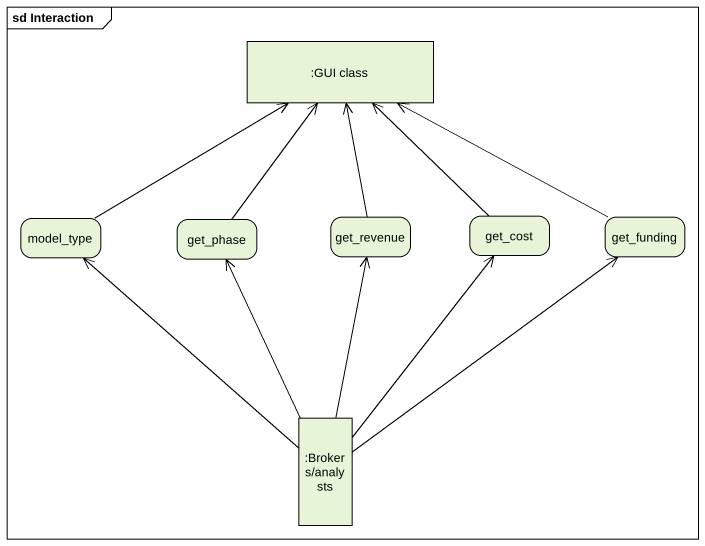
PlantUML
@startuml
mainframe sd Interaction
hide empty description
state ":GUI class" as GUI_class <<object>>
state model_type
state get_phase
state get_revenue
state get_cost
state get_funding
state ":Brokers/analysts" as Brokers_analysts <<object>>
model_type -right-> GUI_class
get_phase -up-> GUI_class
get_revenue -up-> GUI_class
get_cost -up-> GUI_class
get_funding -left-> GUI_class
Brokers_analysts -up-> model_type
Brokers_analysts -up-> get_phase
Brokers_analysts -up-> get_revenue
Brokers_analysts -up-> get_cost
Brokers_analysts -up-> get_funding
@enduml
